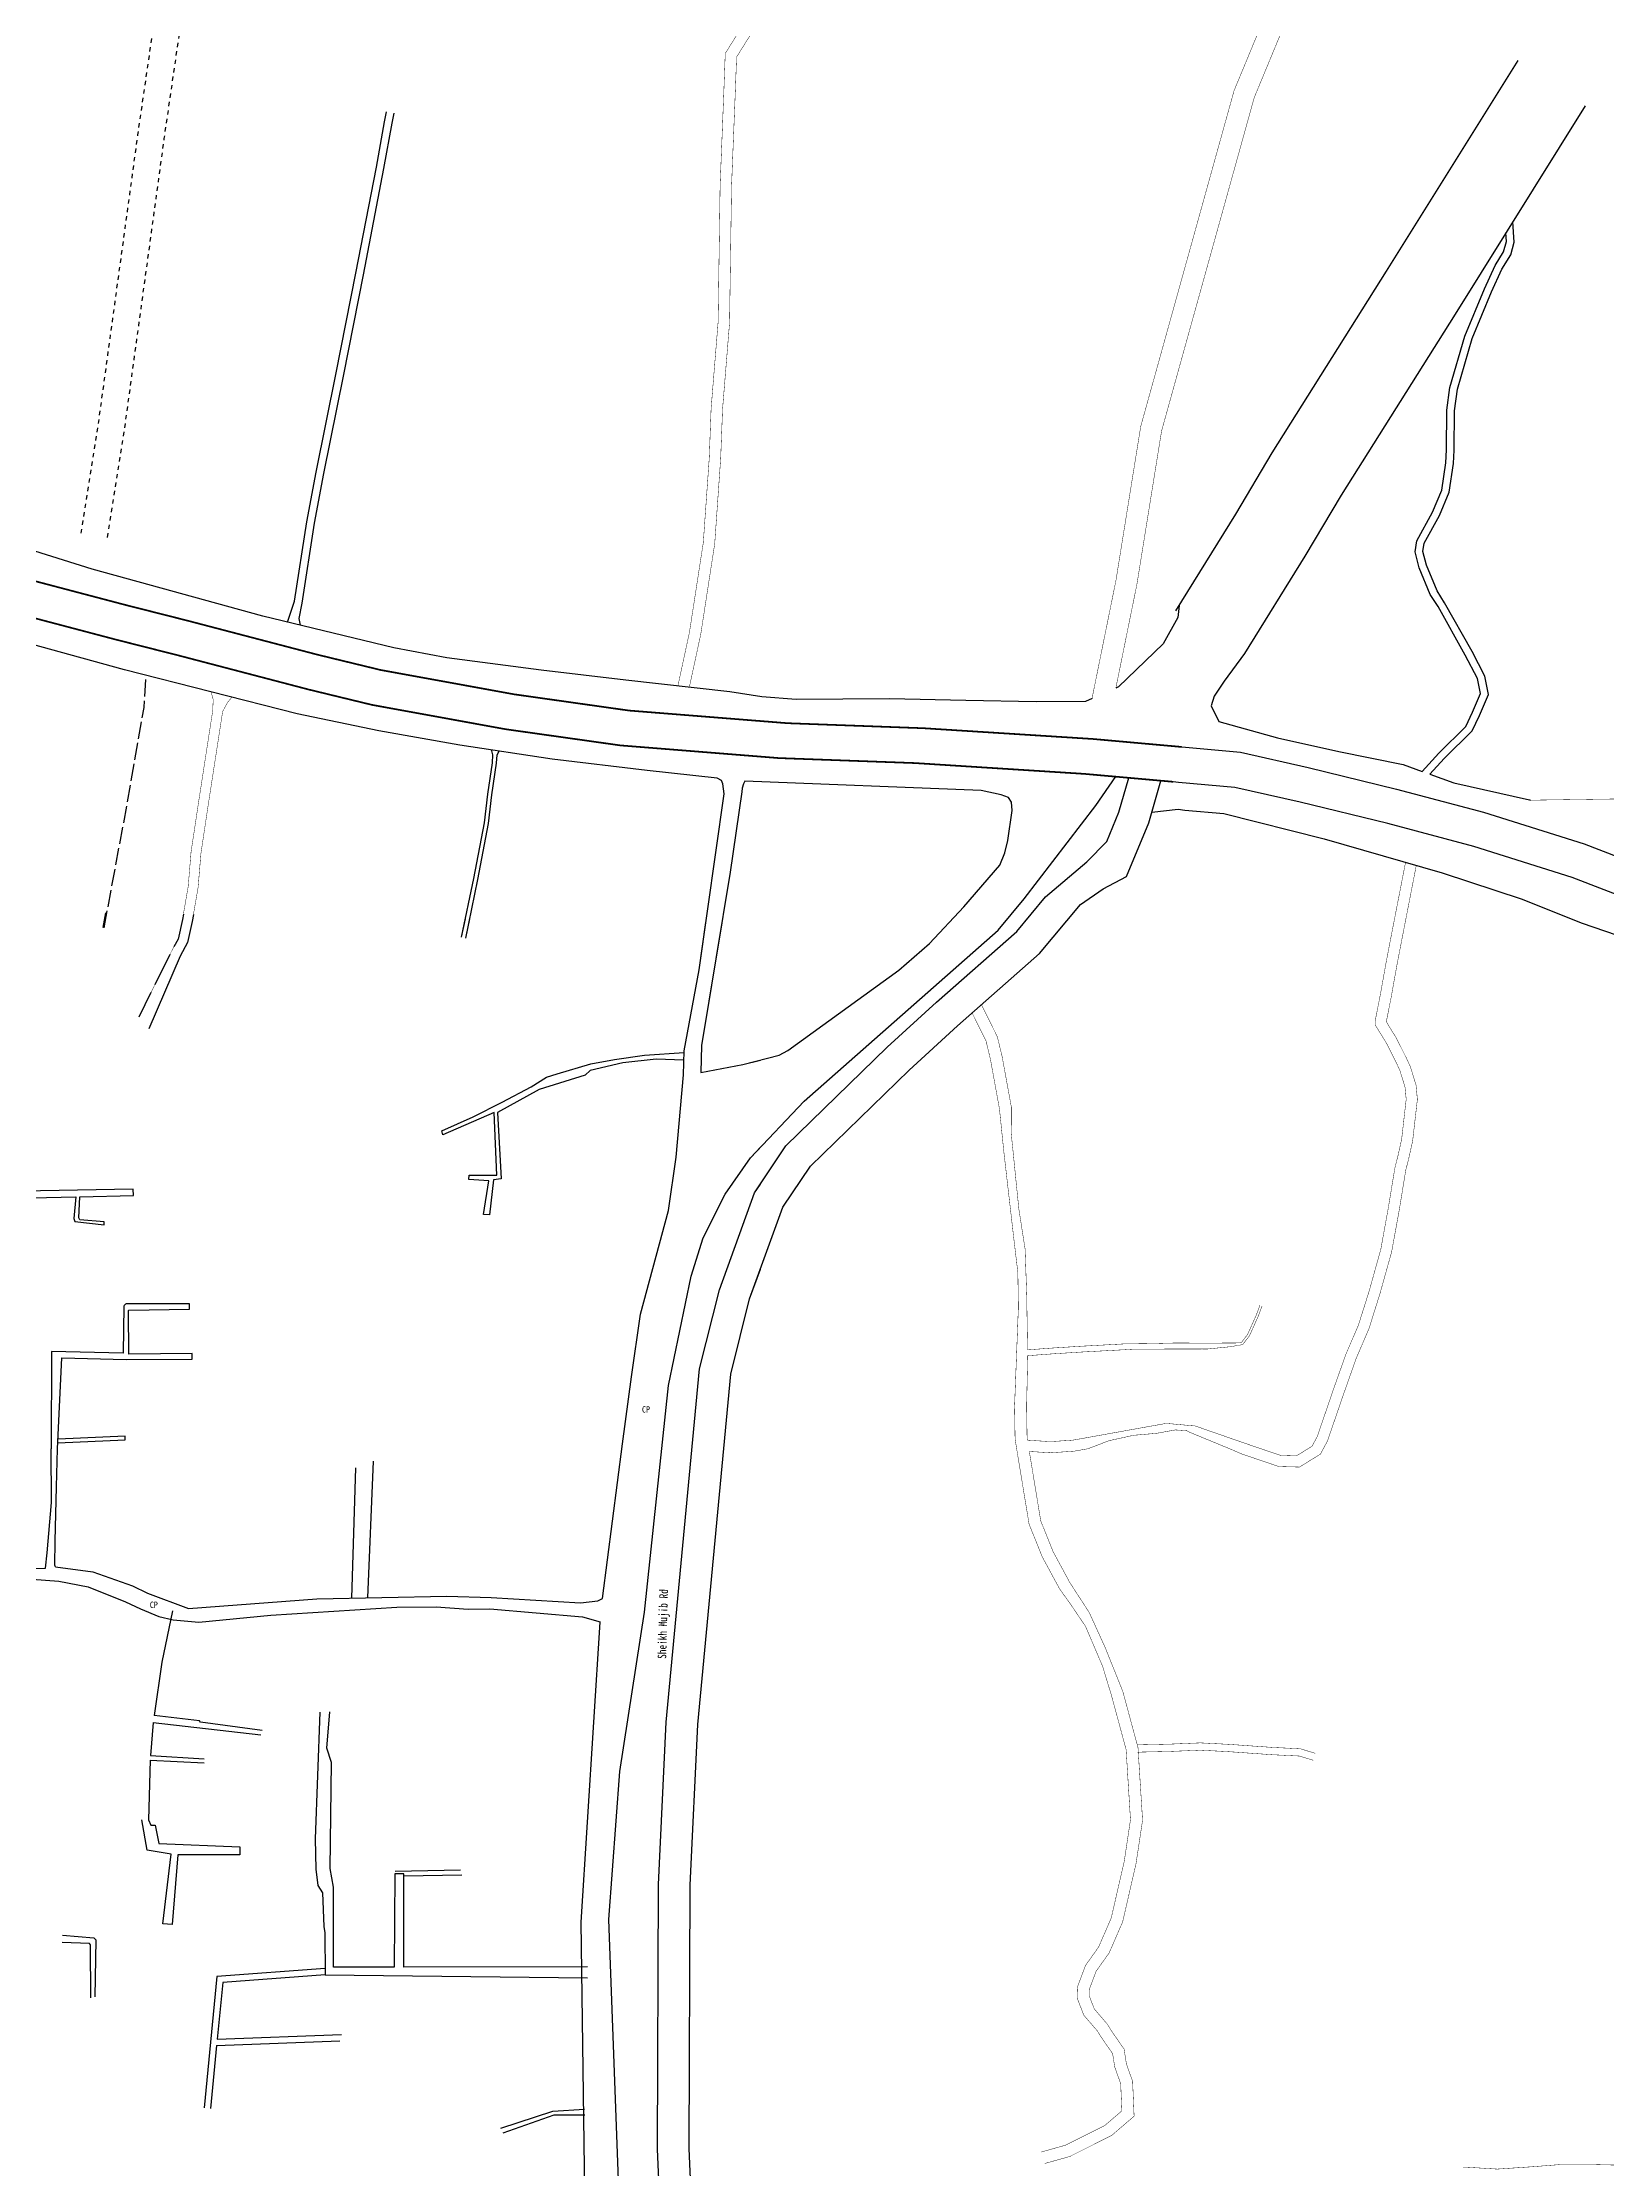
# Model space of a CAD drawing. Header units: metres. Extents: x 375792 to 378704, y 2469502 to 2471712.
# Drawn here: x 377566.2 to 377932.6, y 2470452.8 to 2470950.9 of the extents above; entities that cross this region are included whole.
import ezdxf
from ezdxf.enums import TextEntityAlignment as Align

# ---------------------------------------------------------------- set-up
doc = ezdxf.new("R2010")
doc.units = ezdxf.units.M
doc.header["$MEASUREMENT"] = 0
for name, pattern in [('X2', [10, 8, -2]), ('X3', [5, 4, -1]), ('X6', [2, 1, -1])]:
    doc.linetypes.add(name, pattern=pattern)
for name, color, linetype in [('DLSS', 1, 'Continuous'), ('DLSS Existing Road Line', 1, 'Continuous'), ('Prived Road', 1, 'Continuous')]:
    doc.layers.add(name, color=color, linetype=linetype)
doc.styles.add('正等线体', font='')
doc.styles.get('正等线体').set_extended_font_data('SimHei')

msp = doc.modelspace()

# ---------------------------------------------------------------- linework, layer by layer
at = {"layer": 'DLSS', "linetype": 'Continuous', "flags": 128}
for points, elevation in [([(377811.91, 2470797.26, 0.1, 0.1, 0), (377817.52, 2470824.94, 0.1, 0.1, 0), (377823.32, 2470861, 0.1, 0.1, 0), (377836.02, 2470906.67, 0.1, 0.1, 0), (377845.18, 2470939.64, 0.1, 0.1, 0), (377854.89, 2470963.06, 0.1, 0.1, 0), (377860.4, 2470980.74, 0.1, 0.1, 0), (377864.07, 2470997.79, 0.1, 0.1, 0), (377866.55, 2471009.76, 0.1, 0.1, 0), (377867.33, 2471015.99, 0.1, 0.1, 0), (377868.14, 2471019.85, 0.1, 0.1, 0), (377844.31, 2471041.24, 0.1, 0.1, 0), (377825.4, 2471055.57, 0.1, 0.1, 0), (377803.49, 2471073.12, 0.1, 0.1, 0), (377777.08, 2471092.87, 0.1, 0.1, 0), (377756.92, 2471108.26, 0.1, 0.1, 0), (377726.63, 2471133.23, 0.1, 0.1, 0), (377685.78, 2471164.04, 0.1, 0.1, 0), (377669.25, 2471177.86, 0.1, 0.1, 0), (377656.55, 2471187.65, 0.1, 0.1, 0), (377637.02, 2471202.93, 0.1, 0.1, 0), (377624.7, 2471212.1, 0.1, 0.1, 0)], 9.95), ([(377817.49, 2470799.71, 0.1, 0.1, 0), (377822.43, 2470824.04, 0.1, 0.1, 0), (377828.2, 2470859.93, 0.1, 0.1, 0), (377840.82, 2470905.34, 0.1, 0.1, 0), (377849.9, 2470938.02, 0.1, 0.1, 0), (377859.58, 2470961.36, 0.1, 0.1, 0), (377865.23, 2470979.47, 0.1, 0.1, 0), (377867.09, 2470988.12, 0.1, 0.1, 0)], 9.99), ([(377714.93, 2470800.18, 0.1, 0.1, 0), (377717.65, 2470812.79, 0.1, 0.1, 0), (377720.89, 2470833.79, 0.1, 0.1, 0), (377722.29, 2470853.65, 0.1, 0.1, 0), (377722.72, 2470865.18, 0.1, 0.1, 0), (377724.36, 2470885.42, 0.1, 0.1, 0), (377724.83, 2470917.48, 0.1, 0.1, 0), (377725.67, 2470938.57, 0.1, 0.1, 0), (377726.03, 2470948.34, 0.1, 0.1, 0), (377729.68, 2470954.16, 0.1, 0.1, 0), (377734.99, 2470959.51, 0.1, 0.1, 0), (377743.62, 2470962.19, 0.1, 0.1, 0), (377750.96, 2470965.26, 0.1, 0.1, 0), (377754.93, 2470965.78, 0.1, 0.1, 0)], 9.96), ([(377717.61, 2470799.88, 0.1, 0.1, 0), (377720.29, 2470812.3, 0.1, 0.1, 0), (377723.56, 2470833.5, 0.1, 0.1, 0), (377724.96, 2470853.5, 0.1, 0.1, 0), (377725.4, 2470865.02, 0.1, 0.1, 0), (377727.04, 2470885.29, 0.1, 0.1, 0), (377727.51, 2470917.41, 0.1, 0.1, 0), (377728.35, 2470938.46, 0.1, 0.1, 0), (377728.69, 2470947.52, 0.1, 0.1, 0), (377731.8, 2470952.49, 0.1, 0.1, 0), (377736.43, 2470957.14, 0.1, 0.1, 0), (377744.54, 2470959.67, 0.1, 0.1, 0), (377751.67, 2470962.65, 0.1, 0.1, 0), (377755.29, 2470963.12, 0.1, 0.1, 0)], 9.97), ([(377832.91, 2470785.94, 0.4, 0.4, 0), (377812.17, 2470787.8, 0.4, 0.4, 0), (377772.51, 2470790.32, 0.4, 0.4, 0), (377740.58, 2470791.5, 0.4, 0.4, 0), (377703.49, 2470794.46, 0.4, 0.4, 0), (377676.62, 2470798.26, 0.4, 0.4, 0), (377645.33, 2470803.96, 0.4, 0.4, 0), (377630.49, 2470807.56, 0.4, 0.4, 0), (377600.12, 2470815.51, 0.4, 0.4, 0), (377585.43, 2470819.23, 0.4, 0.4, 0), (377560.19, 2470825.88, 0.4, 0.4, 0), (377549.11, 2470829.62, 0.4, 0.4, 0)], 18.7), ([(377830.89, 2470777.78, 0.4, 0.4, 0), (377810.15, 2470779.63, 0.4, 0.4, 0), (377770.49, 2470782.16, 0.4, 0.4, 0), (377738.56, 2470783.33, 0.4, 0.4, 0), (377701.47, 2470786.3, 0.4, 0.4, 0), (377674.6, 2470790.09, 0.4, 0.4, 0), (377643.31, 2470795.79, 0.4, 0.4, 0), (377628.47, 2470799.39, 0.4, 0.4, 0), (377598.1, 2470807.34, 0.4, 0.4, 0), (377583.41, 2470811.06, 0.4, 0.4, 0), (377558.17, 2470817.72, 0.4, 0.4, 0), (377547.09, 2470821.46, 0.4, 0.4, 0)], 18.7), ([(377610.47, 2470797.56, 0.1, 0.1, 0), (377609.48, 2470796.34, 0.1, 0.1, 0), (377608.34, 2470794.23, 0.1, 0.1, 0), (377604.91, 2470772.03, 0.1, 0.1, 0), (377603.26, 2470761.04, 0.1, 0.1, 0), (377602.59, 2470753.01, 0.1, 0.1, 0), (377601.21, 2470745.04, 0.1, 0.1, 0), (377600.09, 2470740.13, 0.1, 0.1, 0), (377598.4, 2470736.96, 0.1, 0.1, 0), (377591.04, 2470719.95, 0.1, 0.1, 0)], 9.28), ([(377914.61, 2470773.47, 0.1, 0.1, 0), (377960.31, 2470774.13, 0.1, 0.1, 0), (377971.58, 2470776.08, 0.1, 0.1, 0), (377984.48, 2470780.75, 0.1, 0.1, 0), (378023.86, 2470786.94, 0.1, 0.1, 0), (378046.25, 2470790.48, 0.1, 0.1, 0), (378059.5, 2470794.18, 0.1, 0.1, 0), (378065.23, 2470794.84, 0.1, 0.1, 0), (378074.5, 2470793.17, 0.1, 0.1, 0), (378081.01, 2470790.39, 0.1, 0.1, 0), (378107.49, 2470784.45, 0.1, 0.1, 0), (378122.46, 2470780.09, 0.1, 0.1, 0), (378137.43, 2470776.55, 0.1, 0.1, 0), (378151.1, 2470772.5, 0.1, 0.1, 0), (378156.79, 2470770.6, 0.1, 0.1, 0), (378157.77, 2470771.05, 0.1, 0.1, 0), (378159.37, 2470778.96, 0.1, 0.1, 0)], 9.6), ([(377885.33, 2470758.92, 0.1, 0.1, 0), (377883.22, 2470748.08, 0.1, 0.1, 0), (377881.98, 2470741.73, 0.1, 0.1, 0), (377880.8, 2470735.59, 0.1, 0.1, 0), (377879.4, 2470727.79, 0.1, 0.1, 0), (377878.2, 2470721.71, 0.1, 0.1, 0), (377878.19, 2470720.92, 0.1, 0.1, 0), (377880.93, 2470716.43, 0.1, 0.1, 0), (377883.16, 2470712, 0.1, 0.1, 0), (377884.02, 2470710.14, 0.1, 0.1, 0), (377885.22, 2470706.22, 0.1, 0.1, 0), (377885.48, 2470703.43, 0.1, 0.1, 0), (377884.42, 2470694.1, 0.1, 0.1, 0), (377883.56, 2470690.2, 0.1, 0.1, 0), (377882.83, 2470687.36, 0.1, 0.1, 0), (377881.3, 2470678.01, 0.1, 0.1, 0), (377879.53, 2470668.26, 0.1, 0.1, 0), (377876.82, 2470658.55, 0.1, 0.1, 0), (377874.3, 2470650.57, 0.1, 0.1, 0), (377871.33, 2470643.65, 0.1, 0.1, 0), (377868.29, 2470635.05, 0.1, 0.1, 0), (377864.67, 2470624.48, 0.1, 0.1, 0), (377863.44, 2470622.18, 0.1, 0.1, 0), (377859.78, 2470619.92, 0.1, 0.1, 0), (377856.09, 2470620.02, 0.1, 0.1, 0), (377847.72, 2470622.87, 0.1, 0.1, 0), (377836.08, 2470626.92, 0.1, 0.1, 0), (377829.29, 2470627.53, 0.1, 0.1, 0), (377807.43, 2470623.6, 0.1, 0.1, 0), (377802.21, 2470623.26, 0.1, 0.1, 0), (377796.79, 2470623.59, 0.1, 0.1, 0)], 10.4), ([(377887.84, 2470758.19, 0.1, 0.1, 0), (377885.78, 2470747.58, 0.1, 0.1, 0), (377884.54, 2470741.23, 0.1, 0.1, 0), (377883.36, 2470735.12, 0.1, 0.1, 0), (377881.96, 2470727.31, 0.1, 0.1, 0), (377880.83, 2470721.58, 0.1, 0.1, 0), (377883.21, 2470717.69, 0.1, 0.1, 0), (377885.5, 2470713.13, 0.1, 0.1, 0), (377886.46, 2470711.07, 0.1, 0.1, 0), (377887.79, 2470706.73, 0.1, 0.1, 0), (377888.1, 2470703.4, 0.1, 0.1, 0), (377886.99, 2470693.67, 0.1, 0.1, 0), (377886.09, 2470689.6, 0.1, 0.1, 0), (377885.38, 2470686.83, 0.1, 0.1, 0), (377883.87, 2470677.57, 0.1, 0.1, 0), (377882.07, 2470667.68, 0.1, 0.1, 0), (377879.31, 2470657.81, 0.1, 0.1, 0), (377876.75, 2470649.67, 0.1, 0.1, 0), (377873.75, 2470642.7, 0.1, 0.1, 0), (377870.75, 2470634.2, 0.1, 0.1, 0), (377867.06, 2470623.44, 0.1, 0.1, 0), (377865.4, 2470620.33, 0.1, 0.1, 0), (377860.49, 2470617.3, 0.1, 0.1, 0), (377855.63, 2470617.43, 0.1, 0.1, 0), (377846.87, 2470620.41, 0.1, 0.1, 0), (377844.89, 2470621.28, 0.1, 0.1, 0), (377834.77, 2470625.45, 0.1, 0.1, 0), (377834.1, 2470625.82, 0.1, 0.1, 0), (377831.46, 2470626, 0.1, 0.1, 0), (377826.99, 2470625.2, 0.1, 0.1, 0), (377821.65, 2470624.74, 0.1, 0.1, 0), (377815.86, 2470623.47, 0.1, 0.1, 0), (377811, 2470621.6, 0.1, 0.1, 0), (377807.74, 2470621.02, 0.1, 0.1, 0), (377802.22, 2470620.65, 0.1, 0.1, 0), (377797.23, 2470620.95, 0.1, 0.1, 0)], 10.44), ([(377786.02, 2470725.59, 0.1, 0.1, 0), (377789.75, 2470718.06, 0.1, 0.1, 0), (377790.87, 2470713.41, 0.1, 0.1, 0), (377793.03, 2470701.57, 0.1, 0.1, 0), (377793, 2470695.4, 0.1, 0.1, 0), (377794.78, 2470677.74, 0.1, 0.1, 0), (377796.24, 2470668.37, 0.1, 0.1, 0), (377796.62, 2470657.7, 0.1, 0.1, 0), (377796.82, 2470644.75, 0.1, 0.1, 0)], 9.4), ([(377783.84, 2470723.66, 0.1, 0.1, 0), (377787.09, 2470717.09, 0.1, 0.1, 0), (377788.12, 2470712.83, 0.1, 0.1, 0), (377790.24, 2470701.18, 0.1, 0.1, 0), (377791.29, 2470690.92, 0.1, 0.1, 0), (377793.59, 2470670.91, 0.1, 0.1, 0), (377794.55, 2470662.84, 0.1, 0.1, 0), (377794.67, 2470654.67, 0.1, 0.1, 0), (377793.78, 2470631.62, 0.1, 0.1, 0), (377793.9, 2470623.82, 0.1, 0.1, 0), (377797.18, 2470603.93, 0.1, 0.1, 0), (377800.26, 2470596.28, 0.1, 0.1, 0), (377804.31, 2470588.79, 0.1, 0.1, 0), (377806.7, 2470585.45, 0.1, 0.1, 0), (377810.4, 2470580.01, 0.1, 0.1, 0), (377814.39, 2470570.64, 0.1, 0.1, 0), (377816.44, 2470563.91, 0.1, 0.1, 0), (377819.9, 2470551.14, 0.1, 0.1, 0), (377820.92, 2470534.72, 0.1, 0.1, 0), (377819.45, 2470524.9, 0.1, 0.1, 0), (377816.41, 2470511.69, 0.1, 0.1, 0), (377813.47, 2470504.92, 0.1, 0.1, 0), (377810.37, 2470500.56, 0.1, 0.1, 0), (377808.45, 2470495.44, 0.1, 0.1, 0), (377808.55, 2470492.66, 0.1, 0.1, 0), (377810, 2470488.92, 0.1, 0.1, 0), (377813.14, 2470485.28, 0.1, 0.1, 0), (377814.39, 2470483.31, 0.1, 0.1, 0), (377816.74, 2470479.94, 0.1, 0.1, 0), (377817.24, 2470476.79, 0.1, 0.1, 0), (377818.63, 2470472.89, 0.1, 0.1, 0), (377818.9, 2470466.53, 0.1, 0.1, 0), (377814.94, 2470463.13, 0.1, 0.1, 0), (377805.65, 2470458.48, 0.1, 0.1, 0), (377800.04, 2470456.9, 0.1, 0.1, 0)], 9.37), ([(377796.82, 2470644.75, 0.1, 0.1, 0), (377802.99, 2470645.2, 0.1, 0.1, 0), (377809.4, 2470645.6, 0.1, 0.1, 0), (377819.53, 2470646.15, 0.1, 0.1, 0), (377825.82, 2470646.22, 0.1, 0.1, 0), (377831.5, 2470646.36, 0.1, 0.1, 0), (377838.97, 2470646.32, 0.1, 0.1, 0), (377846.41, 2470646.37, 0.1, 0.1, 0), (377846.92, 2470646.51, 0.1, 0.1, 0), (377848.33, 2470648.34, 0.1, 0.1, 0), (377850.31, 2470652.74, 0.1, 0.1, 0), (377851.24, 2470655.23, 0.1, 0.1, 0)], 13.17), ([(377796.84, 2470643.38, 0.1, 0.1, 0), (377803.08, 2470643.84, 0.1, 0.1, 0), (377809.48, 2470644.24, 0.1, 0.1, 0), (377819.58, 2470644.78, 0.1, 0.1, 0), (377821.76, 2470644.92, 0.1, 0.1, 0), (377837.7, 2470644.96, 0.1, 0.1, 0), (377838.97, 2470644.95, 0.1, 0.1, 0), (377845.01, 2470645.55, 0.1, 0.1, 0), (377845.79, 2470645.83, 0.1, 0.1, 0), (377846.48, 2470645.83, 0.1, 0.1, 0), (377847.24, 2470646.03, 0.1, 0.1, 0), (377848.79, 2470648.06, 0.1, 0.1, 0), (377850.8, 2470652.54, 0.1, 0.1, 0), (377851.74, 2470655.05, 0.1, 0.1, 0)], 13.17), ([(377796.84, 2470643.38, 0.1, 0.1, 0), (377796.85, 2470643.08, 0.1, 0.1, 0), (377796.6, 2470631.59, 0.1, 0.1, 0), (377796.71, 2470624.07, 0.1, 0.1, 0), (377796.79, 2470623.59, 0.1, 0.1, 0)], 9.4), ([(377797.23, 2470620.95, 0.1, 0.1, 0), (377799.91, 2470604.69, 0.1, 0.1, 0), (377802.81, 2470597.47, 0.1, 0.1, 0), (377806.73, 2470590.23, 0.1, 0.1, 0), (377811.28, 2470583.21, 0.1, 0.1, 0), (377814.97, 2470575.09, 0.1, 0.1, 0), (377819.11, 2470564.81, 0.1, 0.1, 0), (377822.68, 2470551.6, 0.1, 0.1, 0), (377823.75, 2470534.6, 0.1, 0.1, 0), (377822.21, 2470524.38, 0.1, 0.1, 0), (377819.09, 2470510.8, 0.1, 0.1, 0), (377815.93, 2470503.53, 0.1, 0.1, 0), (377812.87, 2470499.23, 0.1, 0.1, 0), (377811.29, 2470494.98, 0.1, 0.1, 0), (377811.35, 2470493.24, 0.1, 0.1, 0), (377812.45, 2470490.39, 0.1, 0.1, 0), (377815.4, 2470486.96, 0.1, 0.1, 0), (377816.74, 2470484.86, 0.1, 0.1, 0), (377819.42, 2470481.01, 0.1, 0.1, 0), (377819.98, 2470477.48, 0.1, 0.1, 0), (377821.42, 2470473.44, 0.1, 0.1, 0), (377821.77, 2470465.29, 0.1, 0.1, 0), (377816.51, 2470460.77, 0.1, 0.1, 0), (377806.67, 2470455.84, 0.1, 0.1, 0), (377800.8, 2470454.2, 0.1, 0.1, 0)], 9.4)]:
    msp.add_lwpolyline(points, format="xyseb", dxfattribs=dict(at, elevation=elevation))
at = {"layer": 'DLSS', "linetype": 'X6', "flags": 128}
for points in [[(377575.23, 2470835.98), (377579.4, 2470862.6), (377588.5, 2470929.27), (377597.5, 2470991.64), (377607.62, 2471052.13), (377613.23, 2471085.65), (377616.19, 2471108.99), (377617.08, 2471136.31), (377615.52, 2471162.3), (377612.36, 2471176.7), (377609.13, 2471187.03), (377601.88, 2471204.06)], [(377581.4, 2470835.01), (377585.57, 2470861.69), (377594.68, 2470928.4), (377603.67, 2470990.68), (377613.77, 2471051.1), (377619.4, 2471084.74), (377619, 2471092.85), (377620.24, 2471152.09), (377612.67, 2471185.84), (377603.7, 2471204.41)]]:
    msp.add_lwpolyline(points, dxfattribs=at)
at = {"layer": 'DLSS', "linetype": 'Continuous', "flags": 128}
for points in [[(377831.51, 2470817.83), (377845.6, 2470840.48), (377854.13, 2470854.8), (377880.87, 2470897.38), (377911.68, 2470946.71)], [(377927.37, 2470936.08), (377896.92, 2470887.32), (377870.28, 2470844.91), (377861.77, 2470830.63), (377847.58, 2470807.82), (377842.86, 2470801.31), (377840.51, 2470797.8), (377839.8, 2470795.6), (377841.6, 2470791.93), (377855.35, 2470788.11), (377869.68, 2470784.86), (377884.76, 2470781.81), (377889.21, 2470780.21)], [(377889.21, 2470780.21), (377893.1, 2470784.49), (377899.45, 2470790.74), (377901.01, 2470794.08), (377902.86, 2470798.43), (377902.2, 2470801.93), (377899.32, 2470807.41), (377892.93, 2470818.8), (377891.13, 2470821.67), (377888.55, 2470827.89), (377887.56, 2470831.63), (377887.95, 2470834.23), (377891.68, 2470840.92), (377893.81, 2470846.07), (377894.8, 2470852.51), (377894.95, 2470855.5), (377895.03, 2470864.78), (377895.7, 2470870.1), (377899.23, 2470882.16), (377903.83, 2470893.22), (377906.3, 2470898.66), (377908.3, 2470901.89), (377908.95, 2470904.3), (377908.8, 2470906.35)], [(377891.04, 2470779.55), (377894.39, 2470783.24), (377900.95, 2470789.69), (377902.66, 2470793.34), (377904.73, 2470798.23), (377903.92, 2470802.53), (377900.91, 2470808.26), (377894.48, 2470819.72), (377892.74, 2470822.5), (377890.26, 2470828.47), (377889.4, 2470831.73), (377889.68, 2470833.64), (377893.31, 2470840.13), (377895.56, 2470845.58), (377896.59, 2470852.32), (377896.75, 2470855.44), (377896.83, 2470864.66), (377897.47, 2470869.74), (377900.93, 2470881.56), (377905.48, 2470892.5), (377907.89, 2470897.81), (377909.97, 2470901.17), (377910.77, 2470904.13), (377910.42, 2470908.94)], [(377832.91, 2470785.94), (377846.67, 2470784.71), (377862.55, 2470781.12), (377883.24, 2470776.06), (377903.62, 2470770.65), (377927.12, 2470763.27), (377942.93, 2470757.16), (377964.46, 2470745.05), (377964.81, 2470744.81), (377985.24, 2470732.51), (378012.57, 2470712.79), (378015.4, 2470711.06), (378028.02, 2470701.69), (378080.11, 2470664.7), (378091.58, 2470656.3)], [(377891.04, 2470779.55), (377896.65, 2470777.52), (377914.36, 2470773.53), (377914.61, 2470773.47)], [(377825.9, 2470770.63), (377832.08, 2470771.38), (377833.61, 2470771.17), (377842.77, 2470770.32), (377866.29, 2470764.42), (377893.9, 2470756.44), (377912.65, 2470750.26), (377926.48, 2470744.77)], [(377926.48, 2470744.77), (377937.65, 2470740.9), (377950.85, 2470735.39), (377956.92, 2470732.28), (377967.83, 2470724.1), (378071.42, 2470650.68), (378114.66, 2470620.83), (378124.3, 2470613.82), (378167.75, 2470586.49), (378202.82, 2470564.1), (378222.8, 2470549.1), (378234.43, 2470539.58), (378266.94, 2470517.19), (378293.96, 2470498.4), (378324.04, 2470479), (378352.54, 2470460.36), (378354.3, 2470458.84), (378368.82, 2470449.03)]]:
    msp.add_lwpolyline(points, dxfattribs=at)
for points, elevation in [([(377623.55, 2470815.15), (377625.19, 2470820.05), (377628.09, 2470838.62), (377630.27, 2470850.3), (377634.92, 2470873.54), (377639.54, 2470896.88), (377644.34, 2470921.71), (377646.27, 2470932.31), (377646.71, 2470934.7)], 10.04), ([(377626.57, 2470814.42), (377626.25, 2470816.04), (377626.95, 2470819.62), (377629.86, 2470838.31), (377632.04, 2470849.96), (377636.68, 2470873.19), (377641.31, 2470896.53), (377646.11, 2470921.38), (377648.05, 2470931.99), (377648.48, 2470934.37)], 10.04), ([(377811.91, 2470797.26), (377810.36, 2470796.58), (377798.87, 2470796.47), (377782.33, 2470796.81), (377764.53, 2470797.2), (377742.63, 2470797.08), (377734.6, 2470797.69), (377727.14, 2470798.82), (377702.72, 2470801.54), (377682.96, 2470803.9), (377660.82, 2470806.81), (377648.41, 2470809.12), (377617.72, 2470816.57), (377577.8, 2470827.54), (377553.62, 2470835.13)], 10.04), ([(378086.66, 2470649.58), (378075.24, 2470657.94), (378023.12, 2470694.94), (378010.6, 2470704.25), (377960.1, 2470737.94), (377939.37, 2470749.6), (377924.36, 2470755.39), (377901.3, 2470762.65), (377881.18, 2470767.98), (377860.64, 2470773.01), (377845.37, 2470776.45), (377832.17, 2470777.64), (377830.89, 2470777.78), (377810.15, 2470779.63), (377770.49, 2470782.16), (377738.56, 2470783.33), (377701.47, 2470786.3), (377674.6, 2470790.09), (377643.31, 2470795.79), (377628.47, 2470799.39), (377598.1, 2470807.34), (377583.41, 2470811.06), (377558.17, 2470817.72), (377547.09, 2470821.46)], 9.39), ([(377725.74, 2470774.92), (377725.43, 2470777.32), (377725.18, 2470778.06), (377724.1, 2470778.63), (377707.72, 2470780.44), (377685.53, 2470783.06), (377663.9, 2470786.37), (377644.91, 2470789.73), (377625.78, 2470793.72), (377585.37, 2470803.96), (377555.51, 2470812.22), (377540.48, 2470819.59)], 10.04), ([(377832.29, 2470819.09), (377832, 2470816.22), (377828.61, 2470810.05), (377818.1, 2470799.98), (377817.49, 2470799.71)], 10.04), ([(377664.3, 2470741.38), (377667.16, 2470755.11), (377669.63, 2470768.17), (377670.45, 2470774.86), (377671.53, 2470782.24), (377671.62, 2470784.12), (377671.3, 2470785.33)], 10.09), ([(377665.25, 2470741.18), (377668.11, 2470754.92), (377670.59, 2470768.02), (377671.41, 2470774.73), (377672.5, 2470782.15), (377672.59, 2470784.08), (377673.13, 2470784.96)], 10.09), ([(377702.61, 2470408.27), (377698.79, 2470511.34), (377701.34, 2470546.03), (377707.09, 2470583.31), (377712.77, 2470636.37), (377718.04, 2470661.97), (377720.89, 2470670.96), (377725.99, 2470681.18), (377731.93, 2470689.73), (377744.5, 2470702.99), (377789.93, 2470743.07), (377796.04, 2470750.35), (377812.82, 2470772.24), (377817.46, 2470778.98)], 5.01), ([(377716.25, 2470318.44), (377710.18, 2470457.58), (377710.39, 2470519.54), (377712.2, 2470557.58), (377720.01, 2470640.33), (377724.65, 2470658.84), (377732.9, 2470681.49), (377740.23, 2470692.5), (377763.97, 2470715.65), (377775.47, 2470726.16), (377794.28, 2470742.74), (377801.03, 2470750.87), (377810.71, 2470759.03), (377815.35, 2470763.8), (377818.2, 2470770.64), (377820.52, 2470778.71)], 5.01), ([(377730.72, 2470140.81), (377730.24, 2470149.02), (377727.01, 2470246.56), (377723.65, 2470318.77), (377717.59, 2470457.73), (377717.8, 2470519.35), (377719.59, 2470557.05), (377727.34, 2470639.08), (377731.74, 2470656.67), (377739.55, 2470678.13), (377745.96, 2470687.74), (377769.06, 2470710.26), (377780.42, 2470720.65), (377799.61, 2470737.57), (377809.18, 2470749.08), (377814.54, 2470752.68), (377819.97, 2470755.62), (377825.2, 2470768.19), (377828.04, 2470778.03)], 39.88), ([(377730.61, 2470777.92), (377730.27, 2470777.31), (377729.99, 2470776.31), (377729.91, 2470775.41), (377727.15, 2470756.63), (377720.48, 2470716), (377720.31, 2470709.69), (377730.16, 2470711.54), (377738.63, 2470713.75), (377740.71, 2470714.87), (377766.71, 2470733.66), (377773.83, 2470739.89), (377781.9, 2470748.47), (377790.36, 2470758.23), (377791.52, 2470761.17), (377792.21, 2470764.02), (377793.19, 2470771.08), (377793.05, 2470773.03), (377792.32, 2470774.12), (377790.67, 2470774.76), (377785.94, 2470775.7), (377730.61, 2470777.92)], 10.46), ([(377569.17, 2470593.96), (377577.93, 2470592.79), (377587.2, 2470589.47), (377590.72, 2470587.77), (377600.35, 2470584.19), (377630.39, 2470586.43), (377660.86, 2470587.05), (377671.21, 2470586.73), (377692.17, 2470585.52), (377696.16, 2470585.97), (377697.27, 2470586.51), (377702, 2470622.71), (377704.11, 2470638.43), (377706.2, 2470653.07), (377712.76, 2470677.38), (377714.56, 2470689.89), (377716.24, 2470709.16), (377716.41, 2470714.78), (377719.95, 2470733.73), (377725.74, 2470774.92)], 7.84)]:
    msp.add_lwpolyline(points, dxfattribs=dict(at, elevation=elevation))
for points in [[(377832.91, 2470785.94, 0.4, 0.4, 0), (377812.17, 2470787.8, 0.4, 0.4, 0), (377772.51, 2470790.32, 0.4, 0.4, 0), (377740.58, 2470791.5, 0.4, 0.4, 0), (377703.49, 2470794.46, 0.4, 0.4, 0), (377676.62, 2470798.26, 0.4, 0.4, 0), (377645.33, 2470803.96, 0.4, 0.4, 0), (377630.49, 2470807.56, 0.4, 0.4, 0), (377600.12, 2470815.51, 0.4, 0.4, 0), (377585.43, 2470819.23, 0.4, 0.4, 0), (377560.19, 2470825.88, 0.4, 0.4, 0), (377549.11, 2470829.62, 0.4, 0.4, 0)], [(377822.51, 2470552.25, 0.1, 0.1, 0), (377830.01, 2470552.41, 0.1, 0.1, 0), (377837.29, 2470552.71, 0.1, 0.1, 0), (377844.06, 2470552.36, 0.1, 0.1, 0), (377854.16, 2470551.65, 0.1, 0.1, 0), (377860.71, 2470551.32, 0.1, 0.1, 0), (377864.23, 2470550.26, 0.1, 0.1, 0)], [(377822.55, 2470550.54, 0.1, 0.1, 0), (377830.06, 2470550.7, 0.1, 0.1, 0), (377837.28, 2470551, 0.1, 0.1, 0), (377843.96, 2470550.65, 0.1, 0.1, 0), (377854.06, 2470549.94, 0.1, 0.1, 0), (377860.42, 2470549.63, 0.1, 0.1, 0), (377863.74, 2470548.63, 0.1, 0.1, 0)], [(377939.22, 2470453.73, 0.1, 0.1, 0), (377929.42, 2470453.96, 0.1, 0.1, 0), (377921.53, 2470453.96, 0.1, 0.1, 0), (377915.18, 2470453.46, 0.1, 0.1, 0), (377906.8, 2470452.9, 0.1, 0.1, 0), (377901.94, 2470453.2, 0.1, 0.1, 0), (377899.83, 2470453.33, 0.1, 0.1, 0), (377898.75, 2470453.36, 0.1, 0.1, 0)]]:
    msp.add_lwpolyline(points, format="xyseb", dxfattribs=at)
at = {"layer": 'DLSS', "linetype": 'X3', "elevation": 10.04, "flags": 128}
msp.add_lwpolyline([(377580.58, 2470743.59), (377585.97, 2470772.47), (377589.93, 2470795.17), (377590.41, 2470802.72)], dxfattribs=at)
at = {"layer": 'DLSS', "linetype": 'X2', "elevation": 9.28, "flags": 128}
msp.add_lwpolyline([(377605.64, 2470798.82, 0.1, 0.1, 0), (377606.13, 2470797.02, 0.1, 0.1, 0), (377606.02, 2470794.45, 0.1, 0.1, 0), (377602.61, 2470772.38, 0.1, 0.1, 0), (377600.94, 2470761.3, 0.1, 0.1, 0), (377600.28, 2470753.3, 0.1, 0.1, 0), (377598.93, 2470745.5, 0.1, 0.1, 0), (377597.89, 2470740.95, 0.1, 0.1, 0), (377596.35, 2470738.05, 0.1, 0.1, 0), (377588.68, 2470722.69, 0.1, 0.1, 0)], format="xyseb", dxfattribs=at)
at = {"layer": 'DLSS', "linetype": 'X6', "elevation": 9.29, "flags": 128}
msp.add_lwpolyline([(377650.86, 2470754.87, 0.00000201, 0.00000201, 0), (377631.42, 2470755.48, 0.00000201, 0.00000201, 0), (377631.28, 2470753.24, 0.00000201, 0.00000201, 0), (377602.92, 2470756.01, 0.00000201, 0.00000201, 0)], format="xyseb", dxfattribs=at)
at = {"layer": 'DLSS Existing Road Line', "linetype": 'X3', "elevation": 10.04, "flags": 128}
msp.add_lwpolyline([(377580.38, 2470743.62), (377581.02, 2470747.06)], dxfattribs=at)
at = {"layer": 'DLSS Existing Road Line', "linetype": 'X2', "elevation": 9.28, "flags": 128}
msp.add_lwpolyline([(377599.15, 2470746.77), (377598.93, 2470745.5), (377597.89, 2470740.95), (377596.35, 2470738.05), (377588.68, 2470722.69)], dxfattribs=at)
at = {"layer": 'DLSS Existing Road Line', "linetype": 'Continuous', "flags": 128}
for points, elevation in [([(377601.51, 2470746.73), (377601.21, 2470745.04), (377600.09, 2470740.13), (377598.4, 2470736.96), (377591.04, 2470719.95)], 9.28), ([(377664.3, 2470741.38), (377665.21, 2470745.72)], 10.09), ([(377665.25, 2470741.18), (377666.19, 2470745.71)], 10.09), ([(377569.17, 2470593.96), (377577.93, 2470592.79), (377587.2, 2470589.47), (377590.72, 2470587.77), (377600.35, 2470584.19), (377630.39, 2470586.43), (377660.86, 2470587.05), (377671.21, 2470586.73), (377692.17, 2470585.52), (377696.16, 2470585.97), (377697.27, 2470586.51), (377702, 2470622.71), (377704.11, 2470638.43), (377706.2, 2470653.07), (377712.76, 2470677.38), (377714.56, 2470689.89), (377716.24, 2470709.16), (377716.41, 2470714.78), (377719.95, 2470733.73), (377721.51, 2470744.83)], 7.84), ([(377725.21, 2470744.78), (377720.48, 2470716), (377720.31, 2470709.69), (377730.16, 2470711.54), (377734.28, 2470712.62)], 10.46), ([(377687.44, 2469848.13), (377683.81, 2469903.61), (377683.33, 2469961.04), (377683.66, 2470014.46), (377693.8, 2470058.8), (377696.27, 2470068.55), (377696.64, 2470070.01), (377713.48, 2470136.64), (377713.3, 2470147.96), (377712.16, 2470186.32), (377710.28, 2470238.92), (377707.75, 2470300.01), (377705.11, 2470350.68), (377702.61, 2470408.27), (377698.79, 2470511.34), (377701.34, 2470546.03), (377707.09, 2470583.31), (377712.77, 2470636.37), (377718.04, 2470661.97), (377720.89, 2470670.96), (377725.99, 2470681.18), (377731.93, 2470689.73), (377734.28, 2470692.21)], 5.01), ([(377697.09, 2469845.05), (377693.46, 2469900.53), (377692.98, 2469957.97), (377693.31, 2470011.38), (377703.45, 2470055.72), (377706.23, 2470065.99), (377717.97, 2470105.01), (377723.64, 2470134.96), (377722.84, 2470148.68), (377719.61, 2470246.26), (377716.25, 2470318.44), (377710.18, 2470457.58), (377710.39, 2470519.54), (377712.2, 2470557.58), (377720.01, 2470640.33), (377724.65, 2470658.84), (377732.9, 2470681.49), (377734.28, 2470683.57)], 5.01), ([(377730.72, 2470140.81), (377730.24, 2470149.02), (377727.01, 2470246.56), (377723.65, 2470318.77), (377717.59, 2470457.73), (377717.8, 2470519.35), (377719.59, 2470557.05), (377727.34, 2470639.08), (377731.74, 2470656.67), (377734.28, 2470663.63)], 39.88), ([(377566.88, 2470593.61), (377567.23, 2470597.25), (377568.27, 2470608.99), (377568.16, 2470621.54)], 3.8), ([(377569.17, 2470593.96), (377569.02, 2470594.36), (377569.13, 2470599.92), (377569.4, 2470612.67), (377569.69, 2470621.54)], 7.81), ([(377548.51, 2470590.27), (377563.76, 2470591.03), (377569.96, 2470590.58), (377576.85, 2470589.23), (377585.57, 2470585.77), (377589.08, 2470584.08), (377593.36, 2470582.34), (377596.78, 2470581.55), (377602.74, 2470580.98), (377619.64, 2470582.65), (377649.16, 2470584.48), (377658.37, 2470584.58), (377665.8, 2470584.01), (377670.9, 2470584.08), (377692.62, 2470582.22), (377696.78, 2470581.09)], 5.48), ([(377693.27, 2470436.02), (377692.32, 2470510.69), (377696.73, 2470581.01)], 5.48)]:
    msp.add_lwpolyline(points, dxfattribs=dict(at, elevation=elevation))
msp.add_lwpolyline([(377550.25, 2470593.48), (377566.88, 2470593.61)], dxfattribs=at)
at = {"layer": 'Prived Road'}
for p, q in [((377591.38, 2470548.64), (377603.99, 2470548.02)), ((377591.42, 2470549.72), (377604.03, 2470548.97)), ((377648.76, 2470522.68), (377664.04, 2470523.01)), ((377650.78, 2470521.59, 5.48), (377664.35, 2470521.83)), ((377606.93, 2470481.83), (377635.77, 2470482.94, 26.01)), ((377607.08, 2470483.31), (377636.14, 2470484.42))]:
    msp.add_line(p, q, dxfattribs=at)
for points, elevation in [([(377716.34, 2470712.6), (377709.89, 2470712.83), (377702.05, 2470711.95), (377694.4, 2470710.19), (377693.25, 2470709.04), (377682.49, 2470705.75), (377672.73, 2470700.32), (377673.57, 2470684.82), (377671.74, 2470684.57), (377670.85, 2470676.35), (377669.43, 2470676.41), (377670.71, 2470684.36), (377666, 2470684.63), (377666.06, 2470685.69), (377672.54, 2470685.69), (377671.89, 2470700.34), (377659.87, 2470695.1), (377659.66, 2470696.06), (377667.02, 2470699.29), (377673.83, 2470702.73), (377680.59, 2470706.37), (377684.16, 2470708.6), (377686.69, 2470709.41), (377694.57, 2470711.7), (377700.11, 2470712.71), (377707.16, 2470713.75), (377716.39, 2470714.35)], 7.84), ([(377569.69, 2470621.54), (377570.67, 2470642.88), (377585.78, 2470642.47), (377601.23, 2470642.53), (377601.22, 2470643.89), (377586.41, 2470643.75), (377586.28, 2470653.94), (377586.31, 2470654), (377586.38, 2470654.03), (377586.41, 2470654.04), (377600.55, 2470654.24), (377600.59, 2470655.54), (377585.77, 2470655.49), (377585.61, 2470655.43), (377585.42, 2470655.31), (377585.29, 2470655.15), (377585.18, 2470655.01), (377585.05, 2470643.94), (377568.23, 2470644.39), (377568.16, 2470621.54)], 7.81), ([(377569.75, 2470623.01), (377585.53, 2470623.66), (377585.5, 2470624.52), (377569.82, 2470623.82)], 7.81), ([(377638.62, 2470586.6), (377639.52, 2470617.15)], 7.84), ([(377648.49, 2470500.2), (377634.29, 2470500.19), (377634.32, 2470518.94), (377633.48, 2470523.27), (377633.84, 2470548.14), (377632.77, 2470551.5), (377633.46, 2470559.98)], 5.48), ([(377650.76, 2470500.2), (377650.78, 2470522.01), (377648.63, 2470522.07), (377648.49, 2470500.2)], 5.48), ([(377693.75, 2470500.24), (377650.76, 2470500.2)], 5.48)]:
    msp.add_lwpolyline(points, dxfattribs=dict(at, elevation=elevation))
for points in [[(377574.87, 2470680.6), (377587.47, 2470680.89), (377587.4, 2470682.35), (377557.01, 2470681.81), (377555.22, 2470681.09)], [(377556.74, 2470680.19), (377573.98, 2470680.58)], [(377573.98, 2470680.58), (377573.47, 2470675.5), (377573.75, 2470674.84), (377580.57, 2470674.03), (377580.57, 2470674.73), (377574.92, 2470675.21), (377574.64, 2470675.67), (377574.87, 2470680.6)], [(377643.56, 2470618.71), (377642.26, 2470586.67)], [(377596.62, 2470583.66), (377594.11, 2470571.59), (377592.31, 2470559.1)], [(377592.07, 2470557.49), (377591.42, 2470549.72)], [(377592.07, 2470557.49), (377617.31, 2470554.57)], [(377617.57, 2470555.57), (377603.13, 2470557.53), (377602.89, 2470557.91), (377592.31, 2470559.1)], [(377631.06, 2470559.92), (377630.04, 2470530.21), (377630.13, 2470523.11), (377630.64, 2470519.33), (377631.76, 2470517.6), (377632, 2470509.69), (377632.28, 2470508.25), (377632.33, 2470498.37), (377693.78, 2470497.69)], [(377591.38, 2470548.64), (377590.95, 2470534.65)], [(377590.95, 2470534.65), (377591.53, 2470533.43), (377592.52, 2470533.43), (377593.36, 2470529.14), (377612.4, 2470528.4), (377612.4, 2470526.46), (377597.83, 2470526.46), (377596.54, 2470510.16), (377594.3, 2470510.34), (377596.26, 2470526.66), (377590.68, 2470527.59), (377589.45, 2470534.7)], [(377570.85, 2470507.67), (377578.15, 2470507.07), (377578.64, 2470506.62), (377578.38, 2470493.2)], [(377577.48, 2470493.01), (377577.41, 2470505.44), (377577.17, 2470505.75), (377570.77, 2470505.99)], [(377632.33, 2470499.87), (377607.01, 2470497.97), (377604, 2470467.24)], [(377632.33, 2470498.37), (377608.38, 2470496.57), (377607.08, 2470483.31)], [(377606.93, 2470481.83), (377605.49, 2470467.09)], [(377673.52, 2470462.5), (377685.66, 2470466.45), (377693.09, 2470466.94)], [(377674.05, 2470461.37), (377685.99, 2470465.61), (377693.16, 2470465.61)]]:
    msp.add_lwpolyline(points, dxfattribs=at)

# ---------------------------------------------------------------- texts
at = {"layer": 'DLSS Existing Road Line', "linetype": 'Continuous', "style": '正等线体', "width": 0.8}
for p in [(377707.47, 2470630.81), (377592.23, 2470585.05)]:
    msp.add_text('CP', height=1.5, dxfattribs=at).set_placement(p, align=Align.MIDDLE)
msp.add_text('Sheikh Mujib Rd', height=2, rotation=88.5208, dxfattribs=at).set_placement((377711.66, 2470580.54, 9.66), align=Align.MIDDLE)

doc.saveas('drawing.dxf')
